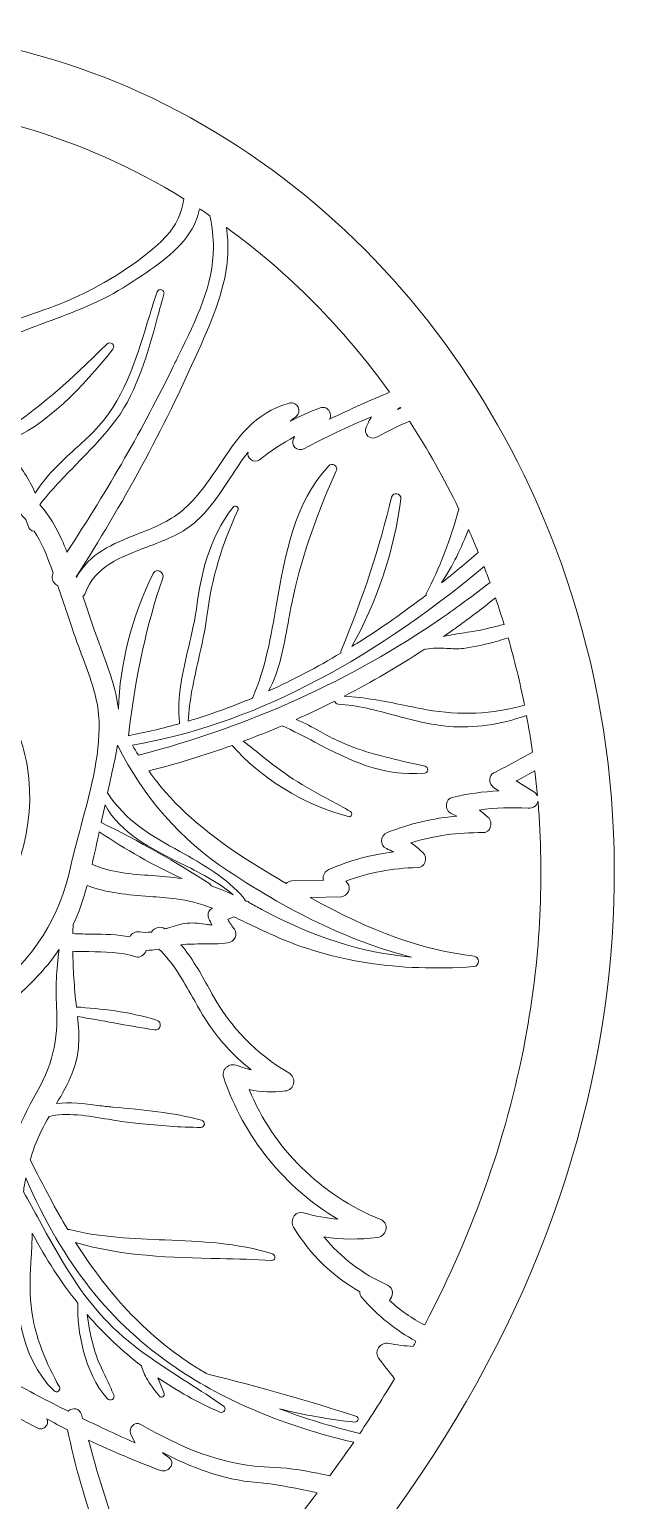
# Model space of a CAD drawing. Extents: x 16 to 8959, y -909 to -91.
# Drawn here: x 3067.1 to 3239.6, y -512.7 to -91.3 of the extents above; entities that cross this region are included whole.
import ezdxf

# ---------------------------------------------------------------- set-up
doc = ezdxf.new("R2010")
doc.units = 0
doc.header["$MEASUREMENT"] = 0
doc.layers.add('Layer 1', color=7, linetype='Continuous')

msp = doc.modelspace()

# ---------------------------------------------------------------- linework, layer by layer
at = {"layer": 'Layer 1', "lineweight": 0}
for points, knots in [([(3211.94, -226.13), (3194.27, -186.62), (3167.11, -153.13), (3133.4, -129.3), (3098.24, -104.44), (3057.63, -91.3), (3015.95, -91.3), (2967.94, -91.3), (2919.81, -108.93), (2876.76, -142.26), (2844.25, -167.43), (2814.4, -201.54), (2788, -243.67), (2761.62, -201.56), (2731.76, -167.45), (2699.25, -142.28), (2656.2, -108.93), (2608.06, -91.31), (2560.04, -91.3), (2518.37, -91.3), (2477.76, -104.44), (2442.61, -129.29), (2408.89, -153.12), (2381.73, -186.59), (2364.07, -226.1), (2342.64, -274.02), (2336.36, -327.83), (2345.92, -381.72), (2356.49, -441.33), (2385.33, -497.8), (2431.63, -549.55), (2585.46, -721.5), (2762.62, -885.45), (2764.4, -887.09), (2764.4, -887.09), (2788.01, -908.88), (2788.01, -908.88), (2788.01, -908.88), (2811.62, -887.08), (2811.62, -887.08), (2813.39, -885.45), (2990.4, -721.66), (3144.38, -549.55), (3190.68, -497.81), (3219.51, -441.35), (3230.08, -381.74), (3239.63, -327.85), (3233.36, -274.04), (3211.94, -226.13)], [0, 0, 0, 0, 1, 1, 1, 2, 2, 2, 3, 3, 3, 4, 4, 4, 5, 5, 5, 6, 6, 6, 7, 7, 7, 8, 8, 8, 9, 9, 9, 10, 10, 10, 11, 11, 11, 12, 12, 12, 13, 13, 13, 14, 14, 14, 15, 15, 15, 16, 16, 16, 16]), ([(3106.22, -150.51), (3098.11, -159.18), (3085.22, -165.71), (3080.05, -168.12), (3076.24, -169.89), (3072.15, -171.32), (3068.2, -172.7), (3060.41, -175.42), (3052.36, -178.23), (3045.96, -183.84), (3044.05, -179.67), (3041.55, -176.53), (3036.1, -174.8), (3033.65, -174.02), (3031.36, -173.52), (3029.64, -173.17), (3028.56, -172.65), (3027.64, -172.15), (3026.82, -171.65), (3021.53, -168.4), (3019.48, -164.49), (3016.88, -159.55), (3016.41, -158.67), (3015.94, -157.76), (3015.42, -156.82), (3012.04, -150.65), (3008.27, -145.39), (3003.89, -140.73), (2998.38, -134.88), (2987.42, -124.17), (2974.97, -117.07), (2988.62, -113.91), (3002.4, -112.3), (3015.95, -112.3), (3049.17, -112.3), (3082.1, -121.81), (3111.21, -139.79), (3110.58, -144.18), (3109.03, -147.5), (3106.22, -150.51)], [0, 0, 0, 0, 1, 1, 1, 2, 2, 2, 3, 3, 3, 4, 4, 4, 5, 5, 5, 6, 6, 6, 7, 7, 7, 8, 8, 8, 9, 9, 9, 10, 10, 10, 11, 11, 11, 12, 12, 12, 13, 13, 13, 13]), ([(3109.85, -184.5), (3109.29, -185.64), (3108.73, -186.78), (3108.19, -187.9), (3099.73, -205.35), (3089.79, -222.73), (3077.8, -241.02), (3077.76, -240.9), (3077.72, -240.79), (3077.67, -240.68), (3076.05, -236.63), (3073.72, -231.51), (3070.05, -227.44), (3073.28, -223.23), (3077, -219.43), (3080.61, -215.75), (3084.52, -211.76), (3088.56, -207.63), (3091.99, -202.96), (3098.03, -194.73), (3101.06, -183.54), (3103.74, -173.66), (3104.35, -171.42), (3104.95, -169.23), (3105.56, -167.11), (3105.71, -166.59), (3105.41, -166.07), (3104.86, -165.89), (3104.32, -165.72), (3103.78, -165.97), (3103.61, -166.47), (3102.61, -169.39), (3101.69, -172.41), (3100.8, -175.33), (3097.4, -186.44), (3093.89, -197.93), (3085.41, -206.54), (3083.76, -208.21), (3081.95, -209.87), (3080.19, -211.47), (3075.97, -215.32), (3071.62, -219.28), (3068.73, -224.17), (3067.14, -220.3), (3064.7, -216.77), (3062.12, -213.21), (3061.29, -212.06), (3060.47, -210.92), (3059.66, -209.77), (3072.46, -204.59), (3082.12, -193.68), (3090.93, -182.94), (3091.32, -182.46), (3091.27, -181.82), (3090.83, -181.41), (3090.37, -180.99), (3089.7, -181.01), (3089.25, -181.44), (3078.45, -192.02), (3069.26, -200.67), (3057.96, -207.34), (3054.47, -202.25), (3050.59, -196.09), (3047.9, -188.73), (3047.67, -188.1), (3047.44, -187.48), (3047.22, -186.88), (3054.66, -181.57), (3063.38, -178.33), (3071.82, -175.2), (3079.77, -172.24), (3087.99, -169.19), (3095.28, -164.4), (3095.28, -164.4), (3096.98, -163.29), (3096.98, -163.29), (3103.05, -159.33), (3109.92, -154.85), (3113.63, -148.38), (3114.61, -146.66), (3115.3, -144.79), (3115.72, -142.66), (3116.72, -143.32), (3117.72, -143.99), (3118.71, -144.67), (3119.39, -148.04), (3119.72, -151.02), (3119.72, -153.77), (3119.72, -164.47), (3114.71, -174.65), (3109.85, -184.5)], [0, 0, 0, 0, 1, 1, 1, 2, 2, 2, 3, 3, 3, 4, 4, 4, 5, 5, 5, 6, 6, 6, 7, 7, 7, 8, 8, 8, 9, 9, 9, 10, 10, 10, 11, 11, 11, 12, 12, 12, 13, 13, 13, 14, 14, 14, 15, 15, 15, 16, 16, 16, 17, 17, 17, 18, 18, 18, 19, 19, 19, 20, 20, 20, 21, 21, 21, 22, 22, 22, 23, 23, 23, 24, 24, 24, 25, 25, 25, 26, 26, 26, 27, 27, 27, 28, 28, 28, 29, 29, 29, 30, 30, 30, 30]), ([(3123.46, -148.04), (3141.22, -160.96), (3156.92, -176.83), (3170.13, -195.24), (3164.67, -197.49), (3159.02, -200.03), (3152.97, -202.96), (3153.35, -202.22), (3153.27, -201.35), (3152.91, -200.7), (3152.46, -199.87), (3151.45, -199.25), (3150.22, -199.71), (3147.23, -200.82), (3144.42, -202.08), (3141.71, -203.54), (3142.21, -203.11), (3142.74, -202.68), (3143.29, -202.25), (3144.3, -201.47), (3144.36, -200.32), (3143.97, -199.53), (3143.57, -198.72), (3142.61, -198.05), (3141.35, -198.38), (3131.49, -200.95), (3126.33, -208.69), (3121.34, -216.17), (3118.25, -220.8), (3115.05, -225.58), (3110.76, -229.16), (3106.96, -232.33), (3102.27, -234.18), (3097.74, -235.98), (3091.07, -238.61), (3084.18, -241.34), (3080.52, -248.32), (3080.52, -248.32), (3080.44, -248.09), (3080.44, -248.09), (3093.69, -227.53), (3105.44, -205.78), (3115.36, -183.43), (3115.36, -183.43), (3115.42, -183.29), (3115.42, -183.29), (3119.38, -174.36), (3123.48, -165.12), (3123.85, -155.21), (3123.93, -152.94), (3123.81, -150.59), (3123.46, -148.04)], [0, 0, 0, 0, 1, 1, 1, 2, 2, 2, 3, 3, 3, 4, 4, 4, 5, 5, 5, 6, 6, 6, 7, 7, 7, 8, 8, 8, 9, 9, 9, 10, 10, 10, 11, 11, 11, 12, 12, 12, 13, 13, 13, 14, 14, 14, 15, 15, 15, 16, 16, 16, 17, 17, 17, 17]), ([(3180.67, -252.82), (3180.59, -252.97), (3180.56, -253.15), (3180.57, -253.32), (3177.19, -255.92), (3174.07, -258.23), (3171.04, -260.35), (3167.17, -263.05), (3163.22, -265.65), (3159.27, -268.09), (3166.4, -255.7), (3171.5, -240.41), (3173.34, -225.82), (3173.45, -224.97), (3172.86, -224.41), (3172.23, -224.29), (3171.61, -224.18), (3170.88, -224.49), (3170.69, -225.31), (3167.21, -239.81), (3162.64, -253.74), (3156.29, -269.17), (3156.18, -269.42), (3156.18, -269.68), (3156.26, -269.91), (3149.39, -274.01), (3142.42, -277.66), (3135.5, -280.8), (3138.66, -274.93), (3139.88, -268.03), (3141.07, -261.35), (3141.41, -259.4), (3141.74, -257.56), (3142.11, -255.74), (3144.58, -243.68), (3148.51, -231.97), (3154.86, -217.78), (3155.14, -217.17), (3154.94, -216.49), (3154.38, -216.12), (3153.83, -215.76), (3153.14, -215.84), (3152.69, -216.32), (3142.76, -227.06), (3140.23, -241.73), (3137.79, -255.91), (3136.21, -265.06), (3134.58, -274.52), (3130.95, -282.67), (3130.93, -282.72), (3130.91, -282.77), (3130.9, -282.82), (3124.81, -285.39), (3118.62, -287.61), (3112.48, -289.44), (3112.8, -283.54), (3114.12, -277.67), (3115.4, -272), (3116.35, -267.74), (3117.34, -263.34), (3117.91, -258.93), (3119.26, -248.51), (3122.06, -239.01), (3126.74, -229.04), (3126.92, -228.65), (3126.78, -228.19), (3126.4, -227.96), (3126.04, -227.74), (3125.6, -227.82), (3125.34, -228.15), (3118.26, -237.4), (3116.12, -247.67), (3114.97, -256.49), (3114.47, -260.25), (3113.55, -264.21), (3112.65, -268.04), (3110.96, -275.25), (3109.22, -282.7), (3110.02, -289.8), (3110.04, -289.93), (3110.06, -290.04), (3110.1, -290.14), (3105.31, -291.5), (3100.45, -292.64), (3095.66, -293.54), (3095.56, -293.56), (3095.47, -293.58), (3095.38, -293.62), (3097.67, -275.29), (3100.62, -261.79), (3105.22, -248.49), (3105.55, -247.55), (3105, -246.74), (3104.31, -246.45), (3104.12, -246.37), (3103.93, -246.33), (3103.74, -246.33), (3103.21, -246.33), (3102.72, -246.64), (3102.45, -247.19), (3096.38, -259.55), (3092.92, -273.14), (3092.54, -285.98), (3091.85, -280.1), (3089.69, -274.33), (3087.61, -268.75), (3086.96, -267), (3086.31, -265.27), (3085.72, -263.56), (3084.93, -261.29), (3084.16, -259), (3083.39, -256.71), (3083.39, -256.71), (3082.38, -253.69), (3082.38, -253.69), (3082.66, -253.49), (3082.88, -253.2), (3083.01, -252.86), (3085.9, -245.11), (3093.08, -242.42), (3100.67, -239.57), (3105.45, -237.78), (3110.4, -235.93), (3114.17, -232.7), (3118.51, -228.97), (3121.62, -224.21), (3124.63, -219.61), (3126.27, -217.09), (3127.86, -214.66), (3129.61, -212.41), (3129.45, -213.14), (3129.74, -213.93), (3130.39, -214.48), (3131.17, -215.15), (3132.19, -215.19), (3132.93, -214.59), (3136.16, -211.99), (3139.45, -209.8), (3142.96, -207.92), (3142.84, -208.15), (3142.73, -208.37), (3142.62, -208.59), (3142.19, -209.45), (3142.33, -210.38), (3142.99, -211.02), (3143.71, -211.72), (3144.84, -211.87), (3145.73, -211.39), (3151.56, -208.23), (3157.85, -205.24), (3164.92, -202.26), (3164.37, -203.19), (3163.87, -204.16), (3163.41, -205.21), (3163.01, -206.13), (3163.22, -207.14), (3163.94, -207.79), (3164.69, -208.45), (3165.74, -208.54), (3166.62, -208.03), (3169.45, -206.37), (3172.46, -204.9), (3175.81, -203.54), (3181, -211.53), (3185.76, -219.98), (3189.96, -228.68), (3187.41, -237.77), (3184.37, -245.67), (3180.67, -252.82)], [0, 0, 0, 0, 1, 1, 1, 2, 2, 2, 3, 3, 3, 4, 4, 4, 5, 5, 5, 6, 6, 6, 7, 7, 7, 8, 8, 8, 9, 9, 9, 10, 10, 10, 11, 11, 11, 12, 12, 12, 13, 13, 13, 14, 14, 14, 15, 15, 15, 16, 16, 16, 17, 17, 17, 18, 18, 18, 19, 19, 19, 20, 20, 20, 21, 21, 21, 22, 22, 22, 23, 23, 23, 24, 24, 24, 25, 25, 25, 26, 26, 26, 27, 27, 27, 28, 28, 28, 29, 29, 29, 30, 30, 30, 31, 31, 31, 32, 32, 32, 33, 33, 33, 34, 34, 34, 35, 35, 35, 36, 36, 36, 37, 37, 37, 38, 38, 38, 39, 39, 39, 40, 40, 40, 41, 41, 41, 42, 42, 42, 43, 43, 43, 44, 44, 44, 45, 45, 45, 46, 46, 46, 47, 47, 47, 48, 48, 48, 49, 49, 49, 50, 50, 50, 51, 51, 51, 52, 52, 52, 53, 53, 53, 54, 54, 54, 55, 55, 55, 56, 56, 56, 56]), ([(3172.43, -200.18), (3172.66, -199.97), (3172.89, -199.77), (3173.14, -199.57), (3173.14, -199.57), (3173.3, -199.81), (3173.3, -199.81), (3173.01, -199.93), (3172.72, -200.05), (3172.43, -200.18)], [0, 0, 0, 0, 1, 1, 1, 2, 2, 2, 3, 3, 3, 3]), ([(2988.17, -387.61), (2976.89, -390.05), (2965.28, -392.56), (2954.1, -392), (2959.73, -391.3), (2965.38, -390.46), (2970.89, -389.64), (2973.12, -389.3), (2975.35, -388.97), (2977.58, -388.65), (2986.97, -387.29), (2996.67, -385.88), (3005.54, -381.95), (3013.15, -378.59), (3019.91, -373.53), (3026.46, -368.63), (3027.9, -367.55), (3029.35, -366.47), (3030.8, -365.41), (3032.59, -364.1), (3034.47, -362.79), (3036.28, -361.52), (3041.65, -357.76), (3047.21, -353.87), (3051.87, -349.19), (3063.56, -337.43), (3069.17, -319.62), (3066.5, -302.7), (3065.47, -296.16), (3062.96, -290.13), (3060.53, -284.29), (3059.39, -281.55), (3058.21, -278.72), (3057.19, -275.86), (3055.71, -271.67), (3054.45, -267.3), (3053.35, -262.5), (3053.61, -258.75), (3053.61, -255.23), (3053.37, -251.73), (3052.6, -240.85), (3049.87, -229.9), (3045.25, -219.14), (3047.76, -220.78), (3050.49, -222.01), (3053.15, -223.2), (3055.36, -224.2), (3057.64, -225.23), (3059.76, -226.47), (3062.13, -227.88), (3064.17, -229.59), (3066, -231.71), (3066.27, -232.38), (3066.53, -233.04), (3066.77, -233.73), (3067.04, -234.5), (3067.67, -234.97), (3068.43, -234.98), (3070.62, -238.41), (3072.17, -242.3), (3073.28, -245.33), (3073.42, -245.71), (3073.56, -246.1), (3073.7, -246.48), (3073.7, -246.48), (3073.88, -246.99), (3073.88, -246.99), (3073.44, -247.8), (3073.5, -248.49), (3073.64, -248.94), (3073.86, -249.65), (3074.42, -250.26), (3075.18, -250.64), (3076.08, -253.25), (3076.96, -255.86), (3077.84, -258.48), (3078.63, -260.81), (3079.41, -263.15), (3080.21, -265.47), (3080.82, -267.23), (3081.5, -269.04), (3082.16, -270.79), (3084.23, -276.26), (3086.36, -281.91), (3086.86, -287.58), (3087.73, -297.6), (3084.74, -308.67), (3081.84, -319.38), (3080.8, -323.25), (3079.81, -326.9), (3079.02, -330.43), (3075.49, -346.29), (3069.06, -356.49), (3055.29, -368.04), (3042.87, -378.48), (3031.69, -382.88), (3016.71, -383.23), (3007.42, -383.45), (2997.63, -385.56), (2988.17, -387.61)], [0, 0, 0, 0, 1, 1, 1, 2, 2, 2, 3, 3, 3, 4, 4, 4, 5, 5, 5, 6, 6, 6, 7, 7, 7, 8, 8, 8, 9, 9, 9, 10, 10, 10, 11, 11, 11, 12, 12, 12, 13, 13, 13, 14, 14, 14, 15, 15, 15, 16, 16, 16, 17, 17, 17, 18, 18, 18, 19, 19, 19, 20, 20, 20, 21, 21, 21, 22, 22, 22, 23, 23, 23, 24, 24, 24, 25, 25, 25, 26, 26, 26, 27, 27, 27, 28, 28, 28, 29, 29, 29, 30, 30, 30, 31, 31, 31, 32, 32, 32, 33, 33, 33, 33]), ([(3184.98, -249.85), (3188.18, -244.86), (3190.77, -239.72), (3192.68, -234.52), (3192.71, -234.58), (3192.74, -234.64), (3192.77, -234.7), (3193.64, -236.66), (3194.54, -238.76), (3195.51, -241.11), (3191.82, -244.27), (3188.35, -247.16), (3184.98, -249.85)], [0, 0, 0, 0, 1, 1, 1, 2, 2, 2, 3, 3, 3, 4, 4, 4, 4]), ([(3184.93, -259.97), (3159.16, -277.78), (3130, -290.98), (3098.25, -299.2), (3097.68, -298.27), (3097.11, -297.3), (3096.54, -296.31), (3129.43, -290.72), (3163.27, -273.52), (3197.14, -245.19), (3197.73, -246.68), (3198.3, -248.2), (3198.85, -249.7), (3194.19, -253.35), (3189.51, -256.8), (3184.93, -259.97)], [0, 0, 0, 0, 1, 1, 1, 2, 2, 2, 3, 3, 3, 4, 4, 4, 5, 5, 5, 5]), ([(3185.59, -265.19), (3186.71, -264.42), (3187.76, -263.68), (3188.77, -262.97), (3192.57, -260.26), (3196.38, -257.35), (3200.41, -254.09), (3201.28, -256.63), (3202.11, -259.2), (3202.89, -261.74), (3201.04, -262.17), (3199.57, -262.53), (3198.18, -262.89), (3196.03, -263.45), (3193.78, -263.78), (3191.6, -264.11), (3189.61, -264.41), (3187.58, -264.72), (3185.59, -265.19)], [0, 0, 0, 0, 1, 1, 1, 2, 2, 2, 3, 3, 3, 4, 4, 4, 5, 5, 5, 6, 6, 6, 6]), ([(3180.76, -286.16), (3178.56, -285.77), (3176.36, -285.32), (3174.24, -284.89), (3168.47, -283.72), (3162.99, -282.61), (3157.12, -282.32), (3165, -278.22), (3172.69, -273.72), (3180.12, -268.85), (3180.26, -268.89), (3180.4, -268.89), (3180.54, -268.85), (3182.34, -268.41), (3184.46, -268.51), (3186.51, -268.62), (3188.11, -268.7), (3189.77, -268.78), (3191.3, -268.6), (3194.12, -268.28), (3196.89, -267.59), (3199.49, -266.91), (3200.85, -266.56), (3202.27, -266.15), (3204.05, -265.61), (3205.86, -271.93), (3207.44, -278.41), (3208.73, -284.89), (3199.41, -287.46), (3190.26, -287.88), (3180.76, -286.16)], [0, 0, 0, 0, 1, 1, 1, 2, 2, 2, 3, 3, 3, 4, 4, 4, 5, 5, 5, 6, 6, 6, 7, 7, 7, 8, 8, 8, 9, 9, 9, 10, 10, 10, 10]), ([(3199.94, -304.26), (3199.22, -304.62), (3198.81, -305.25), (3198.77, -306.05), (3198.73, -307.04), (3199.28, -308.09), (3200.12, -308.61), (3200.12, -308.61), (3201.39, -309.39), (3201.39, -309.39), (3196.89, -309.64), (3192.51, -310.26), (3188.07, -311.28), (3187.14, -311.5), (3186.5, -312.26), (3186.39, -313.27), (3186.27, -314.4), (3186.82, -315.48), (3187.77, -315.93), (3188.29, -316.14), (3188.82, -316.37), (3189.37, -316.65), (3182.53, -317.23), (3175.99, -318.78), (3169.43, -321.37), (3168.48, -321.74), (3167.84, -322.66), (3167.81, -323.71), (3167.78, -324.7), (3168.29, -325.53), (3169.21, -325.96), (3169.91, -326.23), (3170.6, -326.54), (3171.29, -326.91), (3164.86, -327.66), (3158.78, -329.32), (3152.73, -331.97), (3151.96, -332.31), (3151.34, -333.06), (3151.15, -333.87), (3151.06, -334.24), (3151.07, -334.61), (3151.18, -334.97), (3151.18, -334.97), (3142.19, -335.22), (3142.19, -335.22), (3141.51, -335.24), (3140.92, -335.51), (3140.52, -335.98), (3137.61, -334.25), (3134.52, -332.35), (3131.08, -330.2), (3118.74, -322.48), (3109.98, -315.03), (3103.49, -306.77), (3102.72, -305.79), (3101.95, -304.76), (3101.2, -303.7), (3109.16, -301.68), (3117.19, -299.22), (3125.08, -296.38), (3132.73, -305.49), (3145.74, -313.48), (3158.33, -316.79), (3158.72, -316.89), (3159.1, -316.71), (3159.25, -316.34), (3159.4, -315.95), (3159.25, -315.51), (3158.9, -315.3), (3157.03, -314.24), (3155.13, -313.2), (3153.24, -312.17), (3149.7, -310.24), (3146.04, -308.24), (3142.57, -306.04), (3139.24, -303.92), (3136.13, -301.44), (3133.13, -299.04), (3131.54, -297.77), (3129.9, -296.47), (3128.23, -295.22), (3132, -293.8), (3135.74, -292.3), (3139.35, -290.75), (3142.6, -292.22), (3145.71, -293.85), (3148.73, -295.43), (3158.51, -300.56), (3167.75, -305.4), (3180.16, -304.32), (3180.65, -304.27), (3181.01, -303.9), (3181.05, -303.42), (3181.08, -302.91), (3180.77, -302.48), (3180.28, -302.37), (3179.13, -302.1), (3177.97, -301.84), (3176.82, -301.58), (3169.53, -299.91), (3162.64, -298.34), (3155.88, -295.32), (3153.94, -294.45), (3152.05, -293.41), (3150.23, -292.4), (3148.03, -291.19), (3145.76, -289.94), (3143.38, -288.98), (3147.09, -287.31), (3150.78, -285.55), (3154.44, -283.7), (3154.53, -284.18), (3154.9, -284.53), (3155.39, -284.56), (3160.91, -284.89), (3166.33, -286.35), (3171.57, -287.76), (3176.58, -289.11), (3181.77, -290.5), (3187.09, -290.94), (3194.31, -291.52), (3201.77, -290.47), (3209.29, -287.81), (3209.94, -291.27), (3210.51, -294.8), (3211.01, -298.32), (3207.29, -300.43), (3203.57, -302.43), (3199.94, -304.26)], [0, 0, 0, 0, 1, 1, 1, 2, 2, 2, 3, 3, 3, 4, 4, 4, 5, 5, 5, 6, 6, 6, 7, 7, 7, 8, 8, 8, 9, 9, 9, 10, 10, 10, 11, 11, 11, 12, 12, 12, 13, 13, 13, 14, 14, 14, 15, 15, 15, 16, 16, 16, 17, 17, 17, 18, 18, 18, 19, 19, 19, 20, 20, 20, 21, 21, 21, 22, 22, 22, 23, 23, 23, 24, 24, 24, 25, 25, 25, 26, 26, 26, 27, 27, 27, 28, 28, 28, 29, 29, 29, 30, 30, 30, 31, 31, 31, 32, 32, 32, 33, 33, 33, 34, 34, 34, 35, 35, 35, 36, 36, 36, 37, 37, 37, 38, 38, 38, 39, 39, 39, 40, 40, 40, 41, 41, 41, 42, 42, 42, 43, 43, 43, 43]), ([(3133.53, -343.36), (3132.35, -342.72), (3131.18, -342.09), (3130, -341.47), (3129.79, -341.19), (3129.47, -341.03), (3129.09, -341), (3128.94, -340.92), (3128.79, -340.85), (3128.64, -340.77), (3128.64, -340.77), (3128.83, -340.61), (3128.83, -340.61), (3128.83, -340.61), (3128.51, -340.23), (3128.51, -340.23), (3123.45, -334.23), (3116.66, -330.44), (3110.09, -326.77), (3102.37, -322.46), (3094.39, -318.01), (3089.44, -309.94), (3089.44, -309.94), (3090.05, -307.1), (3090.05, -307.1), (3090.22, -306.34), (3090.39, -305.58), (3090.56, -304.81), (3091.17, -302.04), (3091.81, -299.2), (3092.24, -296.34), (3099.81, -311.43), (3110.22, -323.24), (3124.03, -332.41), (3142.9, -344.95), (3160.11, -353.04), (3176.42, -357.03), (3162.37, -355.82), (3147.97, -351.23), (3133.53, -343.36)], [0, 0, 0, 0, 1, 1, 1, 2, 2, 2, 3, 3, 3, 4, 4, 4, 5, 5, 5, 6, 6, 6, 7, 7, 7, 8, 8, 8, 9, 9, 9, 10, 10, 10, 11, 11, 11, 12, 12, 12, 13, 13, 13, 13]), ([(3211.36, -309.68), (3211.36, -309.68), (3206.37, -306.58), (3206.37, -306.58), (3208.02, -305.72), (3209.77, -304.77), (3211.71, -303.71), (3211.99, -306.09), (3212.23, -308.47), (3212.45, -310.86), (3212.23, -310.4), (3211.86, -309.98), (3211.36, -309.68)], [0, 0, 0, 0, 1, 1, 1, 2, 2, 2, 3, 3, 3, 4, 4, 4, 4]), ([(3125.4, -339.18), (3123.14, -338.13), (3121.07, -337.29), (3119.05, -336.6), (3119, -336.4), (3118.87, -336.22), (3118.68, -336.09), (3109.11, -329.87), (3098.38, -323.79), (3087.62, -318.49), (3087.62, -318.49), (3088.7, -313.43), (3088.7, -313.43), (3093.27, -321.69), (3101.88, -325.96), (3110.21, -330.09), (3115.53, -332.73), (3121, -335.44), (3125.4, -339.18)], [0, 0, 0, 0, 1, 1, 1, 2, 2, 2, 3, 3, 3, 4, 4, 4, 5, 5, 5, 6, 6, 6, 6]), ([(3170.93, -453.21), (3170.91, -452.21), (3170.39, -451.39), (3169.53, -451), (3162.22, -447.7), (3156.25, -443.16), (3151.31, -437.14), (3156.33, -437.93), (3161.36, -438), (3166.67, -437.35), (3168.07, -437.18), (3168.96, -435.94), (3169.11, -434.81), (3169.27, -433.65), (3168.69, -432.66), (3167.61, -432.22), (3150.29, -425.17), (3136.95, -411.96), (3129.95, -394.97), (3133.26, -395.67), (3136.55, -395.8), (3140.24, -395.38), (3141.48, -395.24), (3142.41, -394.42), (3142.66, -393.23), (3142.91, -392.01), (3142.37, -390.81), (3141.27, -390.17), (3131.98, -384.76), (3124.82, -377.39), (3119.38, -367.64), (3119.38, -367.64), (3118.5, -366.05), (3118.5, -366.05), (3116, -361.56), (3113.64, -357.3), (3110.42, -353.49), (3112.53, -353.26), (3114.62, -353.27), (3116.66, -353.27), (3118.99, -353.28), (3121.39, -353.28), (3123.86, -352.96), (3124.76, -352.83), (3125.55, -352.25), (3125.92, -351.44), (3126.27, -350.67), (3126.19, -349.81), (3125.7, -349.07), (3125.08, -348.23), (3124.48, -347.3), (3123.83, -346.2), (3124.39, -345.97), (3124.96, -345.73), (3125.52, -345.5), (3127.33, -346.32), (3129.17, -347.19), (3130.94, -348.04), (3132.93, -348.99), (3135, -349.97), (3137.06, -350.89), (3153.8, -358.34), (3172.48, -361.25), (3194.19, -359.77), (3195.06, -359.71), (3195.53, -358.97), (3195.55, -358.27), (3195.57, -357.49), (3195.07, -356.89), (3194.33, -356.79), (3179.48, -354.98), (3164.94, -349.77), (3147.4, -339.97), (3147.4, -339.97), (3156.25, -339.74), (3156.25, -339.74), (3157.12, -339.71), (3157.95, -339.12), (3158.35, -338.24), (3158.73, -337.4), (3158.63, -336.51), (3158.1, -335.87), (3158.1, -335.87), (3157.62, -335.3), (3157.62, -335.3), (3164.23, -332.81), (3170.95, -331.53), (3178.14, -331.4), (3179.1, -331.39), (3179.88, -330.83), (3180.23, -329.91), (3180.61, -328.9), (3180.37, -327.77), (3179.63, -327.07), (3178.47, -326), (3177.38, -325.1), (3176.23, -324.28), (3182.9, -322.24), (3189.65, -321.29), (3196.8, -321.38), (3197.8, -321.41), (3198.55, -320.84), (3198.92, -319.91), (3199.32, -318.88), (3199.07, -317.68), (3198.31, -317), (3197.46, -316.24), (3196.62, -315.55), (3195.77, -314.91), (3200.4, -314.26), (3205, -314.08), (3209.78, -314.38), (3211.07, -314.46), (3212.19, -313.75), (3212.56, -312.6), (3212.57, -312.57), (3212.58, -312.53), (3212.59, -312.5), (3214.36, -334.11), (3213.29, -356.13), (3209.4, -378.07), (3204.3, -406.83), (3194.46, -435.2), (3180.16, -462.41), (3176.46, -460.5), (3173.15, -458.19), (3170.05, -455.36), (3170.6, -454.84), (3170.94, -454.04), (3170.93, -453.21)], [0, 0, 0, 0, 1, 1, 1, 2, 2, 2, 3, 3, 3, 4, 4, 4, 5, 5, 5, 6, 6, 6, 7, 7, 7, 8, 8, 8, 9, 9, 9, 10, 10, 10, 11, 11, 11, 12, 12, 12, 13, 13, 13, 14, 14, 14, 15, 15, 15, 16, 16, 16, 17, 17, 17, 18, 18, 18, 19, 19, 19, 20, 20, 20, 21, 21, 21, 22, 22, 22, 23, 23, 23, 24, 24, 24, 25, 25, 25, 26, 26, 26, 27, 27, 27, 28, 28, 28, 29, 29, 29, 30, 30, 30, 31, 31, 31, 32, 32, 32, 33, 33, 33, 34, 34, 34, 35, 35, 35, 36, 36, 36, 37, 37, 37, 38, 38, 38, 39, 39, 39, 40, 40, 40, 41, 41, 41, 42, 42, 42, 43, 43, 43, 43]), ([(3084.98, -330.48), (3085.68, -327.41), (3086.38, -324.27), (3087.06, -321.11), (3094.5, -326.23), (3102.59, -330.81), (3110.73, -334.53), (3107.84, -334.1), (3104.96, -333.89), (3102.17, -333.69), (3096.21, -333.26), (3090.57, -332.86), (3084.98, -330.48)], [0, 0, 0, 0, 1, 1, 1, 2, 2, 2, 3, 3, 3, 4, 4, 4, 4]), ([(3118.44, -344), (3118.13, -344.63), (3118.09, -345.32), (3118.34, -345.86), (3118.74, -346.7), (3119.03, -347.32), (3119.29, -347.85), (3118.84, -347.79), (3118.39, -347.73), (3117.95, -347.66), (3116.1, -347.39), (3114.19, -347.11), (3112.2, -347.33), (3110.34, -347.54), (3108.57, -348.1), (3106.85, -348.63), (3106.52, -348.74), (3106.18, -348.85), (3105.84, -348.95), (3105.24, -348.53), (3104.54, -348.38), (3103.85, -348.52), (3103.09, -348.67), (3102.39, -349.17), (3101.96, -349.85), (3100.74, -350.01), (3099.61, -349.99), (3098.53, -349.81), (3097.36, -349.61), (3096.28, -350.18), (3095.79, -351.23), (3092.19, -350.51), (3088.56, -350.48), (3085.04, -350.45), (3083.23, -350.43), (3081.35, -350.42), (3079.49, -350.31), (3079.51, -349.44), (3079.54, -348.57), (3079.58, -347.7), (3081.19, -344.28), (3082.49, -340.62), (3083.56, -336.51), (3089.42, -338.73), (3095.26, -339.17), (3101.43, -339.65), (3103.92, -339.84), (3106.5, -340.04), (3109.07, -340.37), (3112.37, -340.78), (3115.68, -341.62), (3119.41, -342.98), (3119.01, -343.18), (3118.67, -343.54), (3118.44, -344)], [0, 0, 0, 0, 1, 1, 1, 2, 2, 2, 3, 3, 3, 4, 4, 4, 5, 5, 5, 6, 6, 6, 7, 7, 7, 8, 8, 8, 9, 9, 9, 10, 10, 10, 11, 11, 11, 12, 12, 12, 13, 13, 13, 14, 14, 14, 15, 15, 15, 16, 16, 16, 17, 17, 17, 18, 18, 18, 18]), ([(3074.83, -371.1), (3075.41, -381.06), (3073.68, -387.95), (3068.23, -397.44), (3063.01, -406.52), (3060.08, -416.56), (3059.53, -427.31), (3056.25, -421.95), (3052.17, -417.01), (3048.21, -412.22), (3041.97, -404.66), (3035.52, -396.85), (3032.22, -387.37), (3035.25, -386.65), (3038.21, -385.62), (3041.2, -384.21), (3041.2, -384.27), (3041.2, -384.33), (3041.2, -384.39), (3041.19, -384.87), (3041.18, -385.35), (3041.15, -385.83), (3041.05, -387.27), (3040.97, -388.71), (3040.89, -390.15), (3040.87, -390.59), (3041.17, -390.94), (3041.63, -390.99), (3042.1, -391.05), (3042.52, -390.75), (3042.6, -390.3), (3042.88, -388.7), (3043.16, -387.09), (3043.42, -385.49), (3043.49, -385.1), (3043.56, -384.71), (3043.64, -384.32), (3043.74, -383.83), (3043.83, -383.35), (3043.91, -382.86), (3046.58, -381.42), (3049.27, -379.71), (3052.07, -377.67), (3049.77, -384.96), (3048.83, -391.06), (3049.19, -396.29), (3049.61, -402.27), (3052.64, -407.38), (3055.58, -412.32), (3056.65, -414.11), (3057.75, -415.96), (3058.69, -417.82), (3058.88, -418.18), (3059.27, -418.34), (3059.68, -418.22), (3060.1, -418.1), (3060.37, -417.71), (3060.33, -417.3), (3059.94, -413.51), (3058.35, -410.17), (3056.82, -406.95), (3055.39, -403.94), (3053.91, -400.83), (3053.44, -397.39), (3052.76, -392.38), (3053.86, -387.18), (3054.93, -382.15), (3055.47, -379.59), (3056.03, -376.95), (3056.35, -374.36), (3058.35, -372.75), (3060.5, -370.92), (3063.1, -368.62), (3068.4, -363.93), (3072.35, -359.56), (3075.49, -354.9), (3075.51, -354.91), (3075.54, -354.92), (3075.56, -354.93), (3074.77, -360.69), (3074.53, -365.98), (3074.83, -371.1)], [0, 0, 0, 0, 1, 1, 1, 2, 2, 2, 3, 3, 3, 4, 4, 4, 5, 5, 5, 6, 6, 6, 7, 7, 7, 8, 8, 8, 9, 9, 9, 10, 10, 10, 11, 11, 11, 12, 12, 12, 13, 13, 13, 14, 14, 14, 15, 15, 15, 16, 16, 16, 17, 17, 17, 18, 18, 18, 19, 19, 19, 20, 20, 20, 21, 21, 21, 22, 22, 22, 23, 23, 23, 24, 24, 24, 25, 25, 25, 26, 26, 26, 27, 27, 27, 27]), ([(3166.92, -468.98), (3166.31, -469.94), (3166.34, -471.07), (3166.99, -471.93), (3168.31, -473.68), (3169.87, -475.72), (3171.53, -477.79), (3168.36, -483.09), (3165.03, -488.36), (3161.6, -493.45), (3153.5, -491.55), (3145.8, -489.18), (3138.61, -486.4), (3145.71, -488.2), (3153.02, -489.5), (3160.13, -490.22), (3160.6, -490.27), (3161, -489.98), (3161.1, -489.53), (3161.19, -489.08), (3160.93, -488.65), (3160.47, -488.5), (3147.74, -484.5), (3132.75, -479.95), (3118.07, -476.53), (3116.94, -475.87), (3115.83, -475.19), (3114.72, -474.49), (3101.27, -465.99), (3090.3, -454.61), (3080.29, -438.75), (3093.31, -442.75), (3107.67, -443.08), (3121.58, -443.4), (3126.71, -443.51), (3131.55, -443.62), (3136.35, -443.91), (3136.82, -443.94), (3137.18, -443.65), (3137.27, -443.21), (3137.35, -442.76), (3137.12, -442.2), (3136.59, -442.03), (3126.67, -438.88), (3116.08, -438.46), (3105.85, -438.06), (3096.79, -437.7), (3087.42, -437.33), (3078.52, -435.08), (3078.36, -435.03), (3078.19, -435.02), (3078.02, -435.05), (3074.66, -429.41), (3071.25, -423.05), (3067.3, -415.06), (3067.72, -413.65), (3068.16, -412.3), (3068.64, -411.01), (3069.74, -408.03), (3071.22, -405.26), (3072.68, -402.71), (3077.43, -401.41), (3083.96, -402.52), (3089.73, -403.5), (3092.2, -403.92), (3094.53, -404.32), (3096.62, -404.52), (3096.62, -404.52), (3098.33, -404.69), (3098.33, -404.69), (3104.14, -405.26), (3110.16, -405.85), (3116.14, -405.8), (3116.66, -405.8), (3117.05, -405.46), (3117.12, -404.95), (3117.19, -404.4), (3116.85, -403.88), (3116.33, -403.74), (3108.18, -401.58), (3099.65, -400.74), (3090.89, -400), (3089.6, -399.89), (3088.18, -399.71), (3086.68, -399.52), (3082.83, -399.03), (3078.52, -398.48), (3074.84, -398.97), (3076.39, -396.31), (3078.06, -393.35), (3079.31, -390.26), (3081.62, -384.56), (3081.42, -379.71), (3080.82, -374.08), (3084.3, -374.6), (3087.8, -375.25), (3091.2, -375.87), (3095.02, -376.57), (3098.98, -377.29), (3102.9, -377.85), (3103.67, -377.96), (3104.32, -377.53), (3104.48, -376.81), (3104.63, -376.16), (3104.33, -375.36), (3103.47, -375.09), (3095.74, -372.62), (3087.19, -371.77), (3080.52, -371.33), (3079.89, -365.53), (3079.55, -360.3), (3079.47, -355.36), (3081.02, -355.43), (3082.58, -355.45), (3084.1, -355.46), (3088.54, -355.5), (3093.14, -355.54), (3097.49, -356.92), (3098.1, -357.11), (3098.71, -357.04), (3099.25, -356.7), (3099.8, -356.36), (3100.24, -355.77), (3100.44, -355.1), (3100.46, -355.1), (3100.48, -355.1), (3100.5, -355.1), (3101.62, -355.1), (3102.76, -354.98), (3104.13, -354.72), (3108.23, -358.68), (3111.03, -363.69), (3113.74, -368.53), (3115.61, -371.87), (3117.54, -375.31), (3119.89, -378.46), (3122.88, -382.44), (3126.36, -386), (3130.48, -389.32), (3129.19, -389.01), (3127.89, -388.6), (3126.55, -388.08), (3125.43, -387.64), (3124.15, -387.89), (3123.31, -388.7), (3122.54, -389.44), (3122.29, -390.51), (3122.65, -391.57), (3128.48, -408.71), (3140.05, -423.04), (3155.35, -432.13), (3152.04, -431.83), (3148.79, -431.22), (3145.47, -430.25), (3144.48, -429.97), (3143.5, -430.3), (3142.86, -431.14), (3142.13, -432.11), (3142.03, -433.46), (3142.63, -434.43), (3147.55, -442.39), (3153.77, -448.43), (3161.64, -452.89), (3161.56, -453.49), (3161.74, -454.07), (3162.16, -454.55), (3166.79, -459.86), (3171.87, -463.95), (3177.67, -467.04), (3177.67, -467.04), (3177.57, -467.23), (3177.57, -467.23), (3177.33, -467.67), (3177.1, -468.1), (3176.86, -468.53), (3174.53, -468.44), (3172.22, -468.16), (3169.79, -467.67), (3168.71, -467.44), (3167.55, -467.97), (3166.92, -468.98)], [0, 0, 0, 0, 1, 1, 1, 2, 2, 2, 3, 3, 3, 4, 4, 4, 5, 5, 5, 6, 6, 6, 7, 7, 7, 8, 8, 8, 9, 9, 9, 10, 10, 10, 11, 11, 11, 12, 12, 12, 13, 13, 13, 14, 14, 14, 15, 15, 15, 16, 16, 16, 17, 17, 17, 18, 18, 18, 19, 19, 19, 20, 20, 20, 21, 21, 21, 22, 22, 22, 23, 23, 23, 24, 24, 24, 25, 25, 25, 26, 26, 26, 27, 27, 27, 28, 28, 28, 29, 29, 29, 30, 30, 30, 31, 31, 31, 32, 32, 32, 33, 33, 33, 34, 34, 34, 35, 35, 35, 36, 36, 36, 37, 37, 37, 38, 38, 38, 39, 39, 39, 40, 40, 40, 41, 41, 41, 42, 42, 42, 43, 43, 43, 44, 44, 44, 45, 45, 45, 46, 46, 46, 47, 47, 47, 48, 48, 48, 49, 49, 49, 50, 50, 50, 51, 51, 51, 52, 52, 52, 53, 53, 53, 54, 54, 54, 55, 55, 55, 56, 56, 56, 57, 57, 57, 58, 58, 58, 59, 59, 59, 60, 60, 60, 60]), ([(3116.2, -404.22), (3116.2, -404.22), (3116.2, -404.22), (3116.2, -404.22), (3116.2, -404.22), (3116.2, -404.22), (3116.2, -404.22), (3116.2, -404.22), (3116.2, -404.22), (3116.2, -404.22)], [0, 0, 0, 0, 1, 1, 1, 2, 2, 2, 3, 3, 3, 3]), ([(3098.04, -490.63), (3097.55, -490.63), (3097.05, -490.82), (3096.64, -491.18), (3095.94, -491.79), (3095.7, -492.69), (3096.02, -493.48), (3096.41, -494.43), (3096.83, -495.32), (3097.29, -496.16), (3092.42, -494.02), (3087.48, -491.72), (3082.25, -489.16), (3082.25, -489.16), (3081.94, -488.05), (3081.94, -488.05), (3081.7, -487.18), (3081.12, -486.59), (3080.34, -486.43), (3079.58, -486.28), (3078.73, -486.55), (3078.12, -487.11), (3072.4, -484.24), (3066.66, -481.21), (3060.57, -477.86), (3059.77, -477.42), (3058.8, -477.61), (3058.16, -478.33), (3057.5, -479.06), (3057.42, -480.07), (3057.96, -480.82), (3058.06, -480.96), (3058.16, -481.1), (3058.27, -481.24), (3050.26, -475.92), (3043.36, -469.66), (3037.75, -462.62), (3037.15, -461.87), (3036.09, -461.85), (3035.42, -462.27), (3034.74, -462.69), (3034.52, -463.43), (3034.86, -464.16), (3035.77, -466.12), (3036.81, -468.11), (3037.93, -470.09), (3037.83, -470.1), (3037.73, -470.13), (3037.63, -470.16), (3027.34, -459.94), (3018.71, -448.72), (3011.99, -436.79), (3019.32, -432.46), (3025.65, -430.68), (3031.82, -431.23), (3031.65, -440.57), (3032.97, -449.52), (3035.64, -457.15), (3035.92, -457.93), (3036.72, -458.18), (3037.36, -458.03), (3038.07, -457.86), (3038.51, -457.24), (3038.41, -456.54), (3037, -446.24), (3036.32, -437.7), (3036.25, -429.69), (3036.46, -429.09), (3036.46, -428.47), (3036.25, -427.9), (3036.27, -421.26), (3036.7, -414.8), (3037.58, -408.16), (3039.43, -410.44), (3041.34, -412.65), (3043.24, -414.84), (3045.49, -417.44), (3047.81, -420.13), (3049.96, -422.86), (3046.72, -432.24), (3047.31, -444.18), (3051.49, -453.39), (3051.73, -453.91), (3052.28, -454.14), (3052.8, -453.96), (3053.31, -453.77), (3053.58, -453.24), (3053.43, -452.7), (3050.85, -443.3), (3050.37, -435.28), (3051.82, -425.31), (3055.94, -430.91), (3058.59, -436), (3060.13, -441.23), (3060.43, -442.27), (3061.27, -442.92), (3062.38, -442.96), (3062.91, -442.98), (3063.44, -442.85), (3063.88, -442.61), (3062.3, -455.29), (3064.19, -471.66), (3074.16, -481.31), (3074.5, -481.63), (3074.98, -481.67), (3075.35, -481.39), (3075.74, -481.08), (3075.86, -480.54), (3075.63, -480.11), (3072.04, -473.55), (3068.57, -466.2), (3067.55, -456.92), (3067.03, -452.26), (3067.31, -447.54), (3067.57, -442.98), (3067.7, -440.73), (3067.84, -438.41), (3067.88, -436.1), (3071.8, -443.49), (3076.16, -450.22), (3080.92, -456.18), (3080.92, -456.18), (3080.92, -456.18), (3080.92, -456.18), (3080.69, -464.1), (3082.74, -476.01), (3089.3, -483.51), (3089.68, -483.94), (3090.33, -484.03), (3090.83, -483.73), (3091.27, -483.45), (3091.42, -482.95), (3091.22, -482.45), (3090.54, -480.81), (3089.77, -479.2), (3089.03, -477.64), (3087.91, -475.29), (3086.75, -472.86), (3085.91, -470.32), (3084.65, -466.49), (3084, -462.61), (3083.6, -459.4), (3088.31, -464.86), (3093.52, -469.81), (3099.12, -474.12), (3099.4, -475.36), (3099.99, -476.69), (3100.91, -478.19), (3101.86, -479.72), (3103.01, -481.32), (3104.24, -482.82), (3104.49, -483.12), (3104.92, -483.2), (3105.26, -483.01), (3105.59, -482.83), (3105.74, -482.45), (3105.62, -482.09), (3105.18, -480.79), (3104.63, -479.5), (3104.1, -478.26), (3103.99, -478.01), (3103.89, -477.77), (3103.78, -477.52), (3109.28, -481.29), (3115.25, -484.6), (3121.56, -487.38), (3122.05, -487.6), (3122.64, -487.39), (3122.92, -486.9), (3123.17, -486.45), (3123.05, -485.93), (3122.64, -485.64), (3119.33, -483.34), (3115.9, -481.14), (3112.57, -479.01), (3104.13, -473.6), (3095.4, -468.01), (3088.36, -460.43), (3080.65, -452.13), (3075.19, -442.13), (3069.91, -432.47), (3068.44, -429.77), (3066.91, -426.97), (3065.36, -424.25), (3065.53, -422.91), (3065.76, -421.57), (3066.02, -420.24), (3076.8, -445.03), (3090.12, -461.86), (3109.04, -474.69), (3123.34, -484.38), (3139.97, -491.36), (3159.87, -495.99), (3157.66, -499.21), (3155.37, -502.44), (3153.04, -505.62), (3153.04, -505.62), (3151.21, -505.25), (3151.21, -505.25), (3146.61, -504.32), (3141.85, -503.35), (3137.08, -503.22), (3121.63, -502.81), (3109.63, -497.05), (3098.97, -490.88), (3098.68, -490.72), (3098.36, -490.63), (3098.04, -490.63)], [0, 0, 0, 0, 1, 1, 1, 2, 2, 2, 3, 3, 3, 4, 4, 4, 5, 5, 5, 6, 6, 6, 7, 7, 7, 8, 8, 8, 9, 9, 9, 10, 10, 10, 11, 11, 11, 12, 12, 12, 13, 13, 13, 14, 14, 14, 15, 15, 15, 16, 16, 16, 17, 17, 17, 18, 18, 18, 19, 19, 19, 20, 20, 20, 21, 21, 21, 22, 22, 22, 23, 23, 23, 24, 24, 24, 25, 25, 25, 26, 26, 26, 27, 27, 27, 28, 28, 28, 29, 29, 29, 30, 30, 30, 31, 31, 31, 32, 32, 32, 33, 33, 33, 34, 34, 34, 35, 35, 35, 36, 36, 36, 37, 37, 37, 38, 38, 38, 39, 39, 39, 40, 40, 40, 41, 41, 41, 42, 42, 42, 43, 43, 43, 44, 44, 44, 45, 45, 45, 46, 46, 46, 47, 47, 47, 48, 48, 48, 49, 49, 49, 50, 50, 50, 51, 51, 51, 52, 52, 52, 53, 53, 53, 54, 54, 54, 55, 55, 55, 56, 56, 56, 57, 57, 57, 58, 58, 58, 59, 59, 59, 60, 60, 60, 61, 61, 61, 62, 62, 62, 63, 63, 63, 64, 64, 64, 65, 65, 65, 66, 66, 66, 67, 67, 67, 68, 68, 68, 69, 69, 69, 69]), ([(3065.48, -541.16), (3051.53, -531.01), (3041.57, -514.51), (3035.07, -490.73), (3034.85, -489.95), (3034.43, -489.49), (3034.02, -489.23), (3034.9, -484.66), (3036.14, -480.89), (3037.92, -477.45), (3038.41, -477.9), (3038.91, -478.35), (3039.42, -478.8), (3040.53, -489.81), (3045.83, -500.34), (3050.51, -509.64), (3051.23, -511.07), (3051.95, -512.53), (3052.67, -514), (3057.33, -523.48), (3062.14, -533.28), (3070.1, -540.18), (3070.54, -540.56), (3071.21, -540.53), (3071.64, -540.1), (3072.06, -539.7), (3072.1, -539.11), (3071.75, -538.67), (3058.42, -522.38), (3051.13, -501.73), (3044.8, -483.28), (3046.46, -484.58), (3048.13, -485.83), (3049.78, -487), (3053.21, -506.27), (3065.08, -528.86), (3079.35, -543.3), (3079.62, -543.58), (3080.04, -543.6), (3080.34, -543.36), (3080.66, -543.11), (3080.74, -542.67), (3080.53, -542.33), (3078.88, -539.68), (3077.16, -537.02), (3075.5, -534.45), (3071.55, -528.35), (3067.47, -522.05), (3064.05, -515.48), (3060.64, -508.92), (3058.12, -501.97), (3055.68, -495.24), (3055, -493.37), (3054.32, -491.49), (3053.61, -489.61), (3054.42, -489.98), (3055.3, -489.75), (3055.88, -488.99), (3056.52, -488.17), (3056.68, -486.84), (3055.74, -485.99), (3052.75, -483.28), (3050.02, -480.41), (3047.48, -477.32), (3054.25, -483.28), (3061.48, -488.09), (3069.45, -491.97), (3070.49, -492.48), (3071.54, -491.89), (3072.01, -491.08), (3072.35, -490.48), (3072.36, -489.84), (3072.06, -489.33), (3073.95, -490.35), (3075.9, -491.38), (3077.95, -492.42), (3082.29, -512.37), (3088.91, -535.08), (3104.86, -552.57), (3106.24, -554.08), (3107.72, -555.54), (3109.38, -557.01), (3107.67, -558.88), (3105.97, -560.76), (3104.26, -562.63), (3092.75, -557), (3081.3, -550.17), (3070.24, -542.34), (3069.56, -541.82), (3068.85, -541.33), (3068.07, -540.83), (3067.73, -540.61), (3067.36, -540.5), (3066.99, -540.5), (3066.46, -540.5), (3065.92, -540.73), (3065.48, -541.16)], [0, 0, 0, 0, 1, 1, 1, 2, 2, 2, 3, 3, 3, 4, 4, 4, 5, 5, 5, 6, 6, 6, 7, 7, 7, 8, 8, 8, 9, 9, 9, 10, 10, 10, 11, 11, 11, 12, 12, 12, 13, 13, 13, 14, 14, 14, 15, 15, 15, 16, 16, 16, 17, 17, 17, 18, 18, 18, 19, 19, 19, 20, 20, 20, 21, 21, 21, 22, 22, 22, 23, 23, 23, 24, 24, 24, 25, 25, 25, 26, 26, 26, 27, 27, 27, 28, 28, 28, 29, 29, 29, 30, 30, 30, 31, 31, 31, 32, 32, 32, 32]), ([(3104.56, -504.08), (3105.79, -504.54), (3107.1, -503.79), (3107.6, -502.83), (3108.07, -501.92), (3107.82, -500.94), (3106.94, -500.34), (3106.28, -499.89), (3105.68, -499.44), (3105.13, -498.98), (3113.17, -503.08), (3122.03, -506.72), (3132.35, -507.56), (3137.09, -507.95), (3142.02, -508.95), (3146.78, -509.92), (3147.66, -510.1), (3148.55, -510.28), (3149.43, -510.46), (3142.97, -518.98), (3136.01, -527.42), (3128.73, -535.55), (3123.48, -541.42), (3118.02, -547.48), (3112.51, -553.56), (3111.66, -552.76), (3110.91, -552.01), (3110.2, -551.28), (3095.2, -535.62), (3088.91, -513.44), (3083.95, -495.36), (3090.64, -498.53), (3097.56, -501.47), (3104.56, -504.08)], [0, 0, 0, 0, 1, 1, 1, 2, 2, 2, 3, 3, 3, 4, 4, 4, 5, 5, 5, 6, 6, 6, 7, 7, 7, 8, 8, 8, 9, 9, 9, 10, 10, 10, 11, 11, 11, 11]), ([(3048.52, -547.1), (3046.35, -546.25), (3044.09, -545.48), (3041.91, -544.74), (3036.69, -542.97), (3031.3, -541.14), (3026.86, -538.05), (3025.94, -536.62), (3024.99, -535.26), (3024.03, -534), (3023.91, -533.84), (3023.76, -533.71), (3023.58, -533.62), (3023.58, -533.62), (3023.21, -533.09), (3023.21, -533.09), (3022.92, -532.68), (3022.62, -532.26), (3022.32, -531.85), (3022.17, -531.64), (3021.95, -531.53), (3021.71, -531.53), (3021.69, -531.52), (3021.67, -531.53), (3021.65, -531.53), (3021.64, -531.52), (3021.63, -531.5), (3021.62, -531.49), (3027.6, -528.04), (3029.64, -521.2), (3030.74, -515.57), (3031.62, -511.08), (3032.04, -506.49), (3032.44, -502.05), (3032.46, -501.79), (3032.48, -501.54), (3032.51, -501.28), (3040.67, -524.83), (3054.4, -541.88), (3072.3, -550.67), (3072.94, -550.98), (3073.69, -550.96), (3074.36, -550.61), (3082.78, -556.05), (3091.82, -561.2), (3101.25, -565.92), (3094.42, -573.39), (3087.37, -581.04), (3080.27, -588.69), (3078.94, -586.47), (3077.74, -584.13), (3076.68, -581.72), (3075.94, -580.02), (3075.23, -578.3), (3074.53, -576.58), (3072.41, -571.44), (3070.22, -566.12), (3067.03, -561.4), (3062.69, -554.96), (3056.64, -550.29), (3048.52, -547.1)], [0, 0, 0, 0, 1, 1, 1, 2, 2, 2, 3, 3, 3, 4, 4, 4, 5, 5, 5, 6, 6, 6, 7, 7, 7, 8, 8, 8, 9, 9, 9, 10, 10, 10, 11, 11, 11, 12, 12, 12, 13, 13, 13, 14, 14, 14, 15, 15, 15, 16, 16, 16, 17, 17, 17, 18, 18, 18, 19, 19, 19, 20, 20, 20, 20])]:
    msp.add_open_spline(points, degree=3, knots=knots, dxfattribs=at)

doc.saveas('drawing.dxf')
